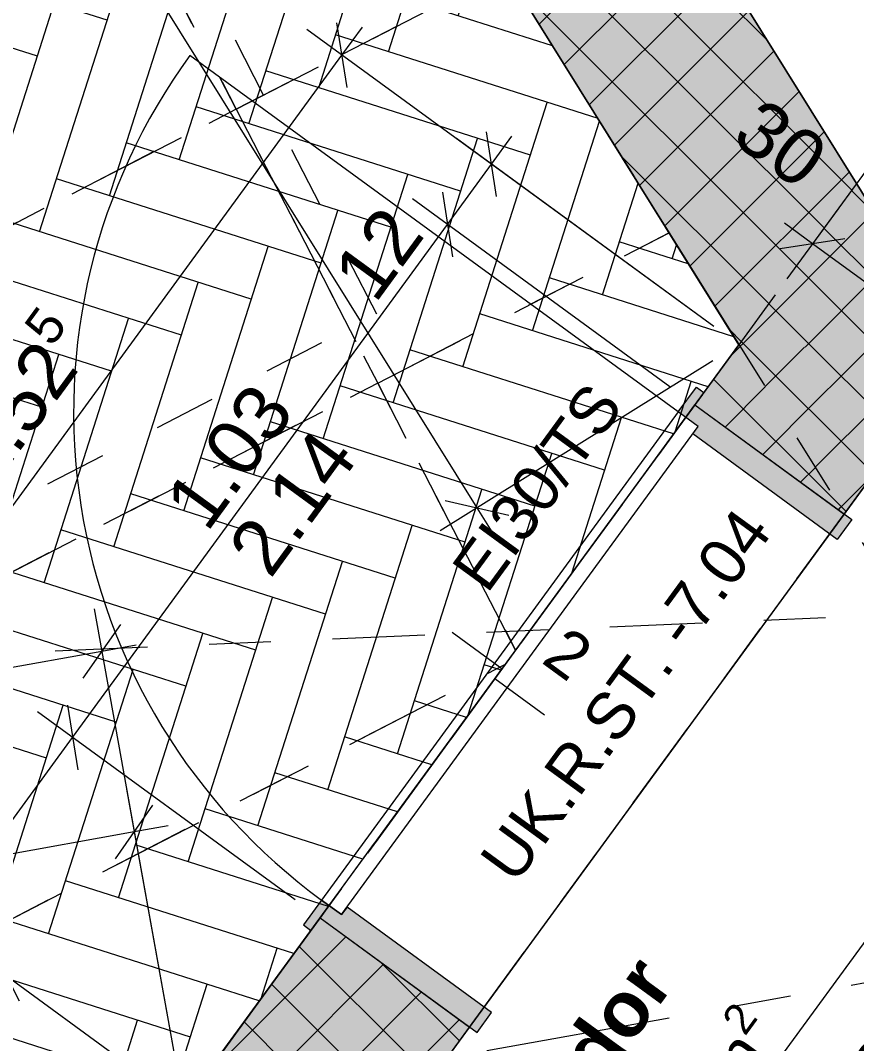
# Model space of a CAD drawing. Header units: metres. Extents: x 2688579.7 to 2688666, y 1281656.9 to 1281721.4.
# Drawn here: x 2688648.419 to 2688649.774, y 1281678.947 to 1281680.606 of the extents above; entities that cross this region are included whole.
import ezdxf

# ---------------------------------------------------------------- set-up
doc = ezdxf.new("R2010")
doc.units = ezdxf.units.M
for name, pattern in [('Strich 2_1mm', [0.15000000000000002, 0.1, -0.05]), ('Strichpunkt 3_1_1mm Achsen', [0.25, 0.15, -0.05, 0, -0.05]), ('Strichpunkt 6_1_1mm', [0.39999999999999997, 0.3, -0.05, 0, -0.05]), ('Strichpunkt 6_2_2mm Schnitt', [0.5, 0.3, -0.1, 0, -0.1])]:
    doc.linetypes.add(name, pattern=pattern)
for name, color, linetype in [('00 11 Geometer', 7, 'Continuous'), ('00 14 Achsen', 7, 'Continuous'), ('00 73 Schnittlinien', 7, 'Continuous'), ('00 80 Plangrafik', 7, 'Continuous'), ('01 13 IW tragend', 7, 'Continuous'), ('02 12 Unterzüge_Deckenabsätze', 7, 'Continuous'), ('02 26 Bodenbelag im Grundriss sichtbar', 7, 'Continuous'), ('07 12 Bemassung innen', 7, 'Continuous'), ('08 11 Beschriftung allgemein', 7, 'Continuous'), ('09 11 Raumdefinitionen.SIA 416', 7, 'Continuous')]:
    doc.layers.add(name, color=color, linetype=linetype)
doc.styles.add('ERSTELLTER_STIL_1', font='arial.ttf')
doc.styles.add('ERSTELLTER_STIL_3', font='')
doc.styles.get('ERSTELLTER_STIL_3').set_extended_font_data('Arial', bold=True)
doc.dimstyles.new('ERSTELLTER_STIL__2', dxfattribs={"dimtxt": 0.08999999761581422, "dimasz": 0.07125000000000001, "dimexe": 0.18, "dimexo": 0.05, "dimgap": 0.09, "dimtad": 1, "dimzin": 0, "dimdsep": 46, "dimtxsty": 'ERSTELLTER_STIL_1', "dimblk": 'ARROWHEAD_6', "dimblk1": 'ARROWHEAD_6', "dimblk2": 'ARROWHEAD_6', "dimcen": 0.09, "dimclrd": 7, "dimclre": 7, "dimclrt": 7, "dimazin": 0, "dimtfac": 1, "dimtdec": 4, "dimtmove": 0, "dimatfit": 3, "dimfxl": 1, "dimtolj": 1, "dimtzin": 0, "dimarcsym": 0})
doc.dimstyles.new('ERSTELLTER_STIL__4', dxfattribs={"dimtxt": 0.08999999761581422, "dimasz": 0.07125000000000001, "dimexe": 0.18, "dimexo": 0.05, "dimgap": 0.09, "dimtad": 1, "dimzin": 0, "dimdsep": 46, "dimtxsty": 'ERSTELLTER_STIL_1', "dimblk": 'ARROWHEAD_6', "dimblk1": 'ARROWHEAD_6', "dimblk2": 'ARROWHEAD_6', "dimcen": 0.09, "dimclrd": 7, "dimclre": 7, "dimclrt": 7, "dimazin": 0, "dimtfac": 1, "dimtdec": 4, "dimtmove": 2, "dimatfit": 3, "dimfxl": 1, "dimtolj": 1, "dimtzin": 0, "dimarcsym": 0})
pattern_1 = [(44.99999999999999, (-190.4483196355036, -7.138988810048026), (-0.05303300858899104, 0.05303300858899108), []), (135.0000000000002, (-190.4483196355036, -7.138988810048026), (0.0530330085889909, 0.05303300858899123), [])]

# ---------------------------------------------------------------- blocks, each defined once
blk = doc.blocks.new('*D48')
at = {"layer": '07 12 Bemassung innen', "color": 7, "linetype": 'Continuous', "lineweight": 5, "transparency": 16777216}
for p, q in [((256.1806996817513, 30.5209161587717), (256.2639438022479, 30.05802924100752)), ((256.2485067012415, 30.46166990771648), (256.1931448150721, 30.45171380105986)), ((256.1931448150721, 30.45171380105986), (255.320338749622, 30.29475111645117)), ((255.3078936163012, 30.36395347416302), (255.3911377391456, 29.90106654334409)), ((255.3203387320236, 30.29475111328633), (254.9955489998293, 30.23634195423419))]:
    blk.add_line(p, q, dxfattribs=at)
at = {"layer": '07 12 Bemassung innen', "color": 7, "linetype": 'Continuous', "lineweight": 18, "transparency": 16777216}
for p, q in [((256.1628742953968, 30.40816847250913), (256.2234153347473, 30.49525912961059)), ((255.2900682123484, 30.2512057847356), (255.3506092516988, 30.33829644183706))]:
    blk.add_line(p, q, dxfattribs=at)
at = {"layer": '07 12 Bemassung innen', "color": 7, "lineweight": 18, "transparency": 16777216, "insert": (255.6644168841538, 30.37341296155966), "char_height": 0.08999999761581422, "attachment_point": 7, "rotation": 10.194918458179393, "style": 'ERSTELLTER_STIL_1'}
blk.add_mtext('\\A1;{\\pql;\\fArial|b0|i0|c0|p38;88\\fArial|b0|i0|c0|p38;\\A1{\\H.66x;\\S5^  ;}}', dxfattribs=at)
blk = doc.blocks.new('ARROWHEAD_6')
at = {"color": 0, "linetype": 'Continuous', "lineweight": 0}
for p, q in [((-0.5, -0.5), (0.5, 0.5)), ((0, 0), (-1, 0))]:
    blk.add_line(p, q, dxfattribs=at)
blk = doc.blocks.new('*D53')
at = {"layer": '07 12 Bemassung innen', "color": 7, "linetype": 'Continuous', "lineweight": 18, "transparency": 16777216}
for p, q in [((256.0853108846986, 30.65754994892953), (256.1016537335173, 30.55275056299389)), ((255.8636597300585, 30.3539961689135), (255.8800025788772, 30.24919678297785))]:
    blk.add_line(p, q, dxfattribs=at)
at = {"layer": '07 12 Bemassung innen', "color": 7, "linetype": 'Continuous', "lineweight": 5, "transparency": 16777216}
for p, q in [((255.8718311544679, 30.30159647594568), (256.093482309108, 30.60515025596172)), ((256.2324129345356, 30.03830419248291), (255.8150457319268, 30.34306047771925)), ((255.838659953049, 30.2561681379128), (255.8718311544679, 30.30159647594568))]:
    blk.add_line(p, q, dxfattribs=at)
at = {"layer": '07 12 Bemassung innen', "color": 7, "lineweight": 18, "transparency": 16777216, "insert": (255.9157991649122, 30.38971844912587), "char_height": 0.08999999761581422, "attachment_point": 7, "rotation": 53.86355082283535, "style": 'ERSTELLTER_STIL_1'}
blk.add_mtext('\\A1;{\\pql;\\fArial|b0|i0|c0|p38;37\\fArial|b0|i0|c0|p38;\\A1{\\H.66x;\\S5^  ;}}', dxfattribs=at)
blk = doc.blocks.new('*D54')
at = {"layer": '07 12 Bemassung innen', "color": 7, "linetype": 'Continuous', "lineweight": 5, "transparency": 16777216}
for p, q in [((256.7008838639777, 31.4369936012749), (256.7722772552353, 31.53476766349268)), ((257.0614656440454, 31.17370131781211), (256.6440984414365, 31.47845760304846)), ((256.093482309108, 30.60515025596171), (256.7008838639777, 31.43699360127489)), ((256.4540640891757, 30.34185797249895), (256.0366968865669, 30.64661425773529)), ((255.8718311544679, 30.30159647594568), (256.093482309108, 30.60515025596172))]:
    blk.add_line(p, q, dxfattribs=at)
at = {"layer": '07 12 Bemassung innen', "color": 7, "linetype": 'Continuous', "lineweight": 18, "transparency": 16777216}
for p, q in [((256.6927124395683, 31.48939329424272), (256.709055288387, 31.38459390830707)), ((256.0853108846986, 30.65754994892953), (256.1016537335173, 30.55275056299389))]:
    blk.add_line(p, q, dxfattribs=at)
at = {"layer": '07 12 Bemassung innen', "color": 7, "lineweight": 18, "transparency": 16777216, "char_height": 0.08999999761581422, "attachment_point": 7, "rotation": 53.86355082283535, "style": 'ERSTELLTER_STIL_1'}
for s, insert in [('\\A1;{\\pql;\\fArial|b0|i0|c0|p38;12}', (256.583681308078, 31.30700683253988)), ('\\A1;{\\pql;\\fArial|b0|i0|c0|p38;1.03}', (256.3120423151232, 30.93499413878656)), ('\\A1;{\\pql;\\fArial|b0|i0|c0|p38;2.14}', (256.4138017963604, 30.86069064465577))]:
    blk.add_mtext(s, dxfattribs=dict(at, insert=insert))
blk = doc.blocks.new('*D55')
at = {"layer": '07 12 Bemassung innen', "color": 7, "linetype": 'Continuous', "lineweight": 5, "transparency": 16777216}
for p, q in [((257.132859035303, 31.27147538002991), (256.7154918326942, 31.57623166526625)), ((256.7722772552353, 31.53476766349268), (256.8054484566541, 31.58019600152556)), ((256.7008838639777, 31.4369936012749), (256.7722772552353, 31.53476766349268))]:
    blk.add_line(p, q, dxfattribs=at)
at = {"layer": '07 12 Bemassung innen', "color": 7, "linetype": 'Continuous', "lineweight": 18, "transparency": 16777216}
for p, q in [((256.7804486796446, 31.48236797052485), (256.7641058308259, 31.5871673564605)), ((256.6927124395683, 31.48939329424272), (256.709055288387, 31.38459390830707))]:
    blk.add_line(p, q, dxfattribs=at)
blk = doc.blocks.new('*D56')
at = {"layer": '07 12 Bemassung innen', "color": 7, "linetype": 'Continuous', "lineweight": 5, "transparency": 16777216}
for p, q in [((255.6913439648279, 33.52556316403462), (255.2497508179963, 33.25038942099617)), ((255.3094255677301, 33.28757506204825), (255.2796770548885, 33.33531486183532)), ((256.7488860055348, 30.97755864314529), (255.3094255677301, 33.28757506204825)), ((257.1308044026326, 31.21554674513168), (256.689211255801, 30.94037300209321)), ((256.7786345183765, 30.92981884335823), (256.7488860055348, 30.97755864314529))]:
    blk.add_line(p, q, dxfattribs=at)
at = {"layer": '07 12 Bemassung innen', "color": 7, "linetype": 'Continuous', "lineweight": 18, "transparency": 16777216}
for p, q in [((255.3610844428159, 33.27558087075132), (255.2577666926443, 33.29956925334519)), ((256.697227130449, 30.98955283444223), (256.8005448806206, 30.96556445184836))]:
    blk.add_line(p, q, dxfattribs=at)
at = {"layer": '07 12 Bemassung innen', "color": 7, "lineweight": 18, "transparency": 16777216, "insert": (255.9811138814833, 32.24369882719459), "char_height": 0.08999999761581422, "attachment_point": 7, "rotation": 301.9286273685597, "style": 'ERSTELLTER_STIL_1'}
blk.add_mtext('\\A1;{\\pql;\\fArial|b0|i0|c0|p38;2.72}', dxfattribs=at)
blk = doc.blocks.new('*D63')
at = {"layer": '07 12 Bemassung innen', "color": 7, "linetype": 'Continuous', "lineweight": 5, "transparency": 16777216}
for p, q in [((257.3341793917924, 31.46239849817467), (257.2512513882452, 31.34882765309247)), ((257.2927153900188, 31.40561307563357), (257.2472870519859, 31.43878427705242)), ((257.5349998595275, 31.22870000139966), (257.2927153900188, 31.40561307563357)), ((257.5764638613011, 31.28548542394076), (257.4935358577539, 31.17191457885856)), ((260.0632174093262, 29.38262732503716), (257.5349998595275, 31.22870000139966))]:
    blk.add_line(p, q, dxfattribs=at)
at = {"layer": '07 12 Bemassung innen', "color": 7, "linetype": 'Continuous', "lineweight": 18, "transparency": 16777216}
for p, q in [((257.3451150829866, 31.41378450004292), (257.2403156970509, 31.39744165122422)), ((257.4826001665596, 31.22052857699031), (257.5873995524954, 31.236871425809))]:
    blk.add_line(p, q, dxfattribs=at)
at = {"layer": '07 12 Bemassung innen', "color": 7, "lineweight": 18, "transparency": 16777216, "insert": (257.1578710854018, 31.57217645833652), "char_height": 0.08999999761581422, "attachment_point": 7, "rotation": 323.8635508228348, "style": 'ERSTELLTER_STIL_1'}
blk.add_mtext('\\A1;{\\pql;\\fArial|b0|i0|c0|p38;30}', dxfattribs=at)
blk = doc.blocks.new('*D401')
at = {"layer": '07 12 Bemassung innen', "color": 7, "linetype": 'Continuous', "lineweight": 18, "transparency": 16777216}
for p, q in [((256.5381642209198, 31.65928105603154), (256.5218213723227, 31.76408044200175)), ((255.6213752569831, 30.53090923997341), (255.6377181055802, 30.42610985400321))]:
    blk.add_line(p, q, dxfattribs=at)
at = {"layer": '07 12 Bemassung innen', "color": 7, "linetype": 'Continuous', "lineweight": 5, "transparency": 16777216}
for p, q in [((256.5299927966212, 31.71168074901664), (256.5631639981361, 31.75710908697938)), ((257.1328590453154, 31.2714753900096), (256.4732073741678, 31.75314475091029)), ((255.6295466812816, 30.47850954698831), (256.5299927966212, 31.71168074901664)), ((256.2324129299758, 30.03830418798126), (255.5727612588282, 30.51997354888196)), ((255.5963754797667, 30.43308120902557), (255.6295466812816, 30.47850954698831))]:
    blk.add_line(p, q, dxfattribs=at)
at = {"layer": '07 12 Bemassung innen', "color": 7, "lineweight": 18, "transparency": 16777216, "insert": (255.9825342722259, 30.98994200383217), "char_height": 0.08999999761581422, "attachment_point": 7, "rotation": 53.86355070167401, "style": 'ERSTELLTER_STIL_1'}
blk.add_mtext('\\A1;{\\pql;\\fArial|b0|i0|c0|p38;1.52\\fArial|b0|i0|c0|p38;\\A1{\\H.66x;\\S5^  ;}}', dxfattribs=at)
blk = doc.blocks.new('*D402')
at = {"layer": '07 12 Bemassung innen', "color": 7, "linetype": 'Continuous', "lineweight": 5, "transparency": 16777216}
for p, q in [((256.1286106038019, 30.81372598363835), (256.2639775012599, 30.05803528942123)), ((256.1410083478871, 30.74451512034472), (249.9231692686776, 29.63071341352643)), ((256.196377038522, 30.75443331561286), (256.1410083478871, 30.74451512034472)), ((249.9107715245924, 29.69992427682005), (250.0461384220504, 28.94423358260294)), ((249.9231692686776, 29.63071341352643), (249.8678005780426, 29.62079521825829))]:
    blk.add_line(p, q, dxfattribs=at)
at = {"layer": '07 12 Bemassung innen', "color": 7, "linetype": 'Continuous', "lineweight": 18, "transparency": 16777216}
for p, q in [((256.1107080176426, 30.7009905297427), (256.1713086781315, 30.78803971094674)), ((249.9534695989221, 29.67423800412845), (249.8928689384331, 29.5871888229244))]:
    blk.add_line(p, q, dxfattribs=at)
at = {"layer": '07 12 Bemassung innen', "color": 7, "lineweight": 18, "transparency": 16777216, "insert": (253.7170441002203, 30.32761001370202), "char_height": 0.08999999761581422, "attachment_point": 7, "rotation": 10.155685167191674, "style": 'ERSTELLTER_STIL_1'}
blk.add_mtext('\\A1;{\\pql;\\fArial|b0|i0|c0|p38;6.31\\fArial|b0|i0|c0|p38;\\A1{\\H.66x;\\S5^  ;}}', dxfattribs=at)
blk = doc.blocks.new('A$C08e27e3d')
at = {"layer": '00 80 Plangrafik', "linetype": 'Continuous', "lineweight": 0, "true_color": 0x371c00}
for points in [[(65.30350782224889, 26.47859682823881), (65.16564643629124, 26.40745192087352), (65.18857618624, 26.36301968194935), (65.28545971582517, 26.4130174517347), (66.72492015466759, 24.10300106750385), (66.65352674747567, 24.00522699629174), (66.69390750310907, 23.97574148301945), (66.75342688519186, 24.05725401349819), (66.78521346927874, 24.10078613385176), (65.33003759362416, 26.43602238938425)], [(64.9516679572028, 22.71286717256733), (64.96051783123764, 22.66365661275798), (65.78177152752522, 22.81134829475279), (65.85304094995831, 22.82416516354927), (66.08650594350831, 23.14389814412467), (66.04612519609145, 23.17338364748754), (65.82447403932798, 22.86982986547552)]]:
    blk.add_hatch(color=28, dxfattribs=at).paths.add_polyline_path(points)
at = {"layer": '01 13 IW tragend', "linetype": 'Continuous', "lineweight": 0, "true_color": 0xffffff}
for points in [[(65.55292708721731, 26.5510465781986), (65.28545970691283, 26.41301745984443), (66.72492016177671, 24.10300105760957), (66.91563963261052, 24.36419358123089)], [(66.91563964689783, 24.36419358424525), (66.72492014471754, 24.10300105825903), (67.08668022402395, 24.08971119135159)], [(66.65352675986276, 24.00522698899723), (66.89581123025789, 23.82831392495013), (66.89596071657877, 23.82851866700142), (66.7249201404162, 24.10300105760957)], [(66.7249201447176, 24.10300105718631), (66.89596072184366, 23.82851866429273), (67.0866802240239, 24.08971119027887)], [(66.90792544644404, 23.81946826744618), (66.65352675345991, 24.00522699539177), (66.66826950964605, 24.02541736785083), (66.65615528617064, 24.03426302156252), (66.62666977379831, 23.99388227664441), (66.65897436973279, 23.97029386674655), (66.65012871602113, 23.95817964327112), (66.88433703654619, 23.78716367151168)], [(66.3005238915743, 22.98762492213298), (66.32411230147216, 23.01992951806747), (66.0899039809471, 23.19094548982691), (66.08105832723538, 23.17883126635147), (66.0487537313009, 23.20241967624933), (66.01926821892857, 23.16203893133121), (66.03138244240404, 23.15319327761951), (66.04612519859018, 23.17338365007857)], [(65.82447404395015, 22.86982987006256), (66.25209049730364, 22.94673105435496), (66.28840966442357, 22.99647058333125), (66.04612519402843, 23.17338364737835)]]:
    blk.add_hatch(color=7, dxfattribs=at).paths.add_polyline_path(points)
at = {"layer": '01 13 IW tragend', "linetype": 'Continuous', "lineweight": 5, "true_color": 0x4e4e4e}
h = blk.add_hatch(dxfattribs=at)
h.set_pattern_fill('BETON_0001', color=251, style=0, pattern_type=2)
h.set_pattern_definition(pattern_1)
h.paths.add_polyline_path([(65.55292708721731, 26.5510465781986), (65.28545970691283, 26.41301745984443), (66.72492016177671, 24.10300105760957), (66.91563963261052, 24.36419358123089)])
h = blk.add_hatch(dxfattribs=at)
h.set_pattern_fill('BETON_0001', color=251, style=0, pattern_type=2)
h.set_pattern_definition(pattern_1)
h.paths.add_polyline_path([(66.91563964689783, 24.36419358424525), (66.72492014471754, 24.10300105825903), (67.08668022402395, 24.08971119135159)])
h = blk.add_hatch(dxfattribs=at)
h.set_pattern_fill('BETON_0001', color=251, style=0, pattern_type=2)
h.set_pattern_definition(pattern_1)
h.paths.add_polyline_path([(66.65352675986276, 24.00522698899723), (66.89581123025789, 23.82831392495013), (66.89596071657877, 23.82851866700142), (66.7249201404162, 24.10300105760957)])
h = blk.add_hatch(dxfattribs=at)
h.set_pattern_fill('BETON_0001', color=251, style=0, pattern_type=2)
h.set_pattern_definition(pattern_1)
h.paths.add_polyline_path([(66.7249201447176, 24.10300105718631), (66.89596072184366, 23.82851866429273), (67.0866802240239, 24.08971119027887)])
h = blk.add_hatch(dxfattribs=at)
h.set_pattern_fill('BETON_0001', color=251, style=0, pattern_type=2)
h.set_pattern_definition(pattern_1)
h.paths.add_polyline_path([(65.82447404395015, 22.86982987006256), (66.25209049730364, 22.94673105435496), (66.28840966442357, 22.99647058333125), (66.04612519402843, 23.17338364737835)])
at = {"layer": '02 26 Bodenbelag im Grundriss sichtbar', "linetype": 'Continuous', "lineweight": 13, "true_color": 0xdfdfdf}
h = blk.add_hatch(dxfattribs=at)
h.set_pattern_fill('PARKETT_1_GROSS_0001', color=254, style=0, pattern_type=2)
h.set_pattern_definition([(72.29640207414297, (62.77146495760752, 25.11564667348232), (-0.6859025189430192, 0.2189468759942033), [0.4499999999999999, -0.27]), (72.29640207414297, (62.65835878324037, 25.05727721811373), (-0.6859025189430192, 0.2189468759942033), [0.4499999999999999, -0.27]), (72.29640207414297, (62.54525260887323, 24.99890776274512), (-0.6859025189430192, 0.2189468759942033), [0.4499999999999999, -0.27]), (72.29640207414297, (62.43214643450605, 24.94053830737652), (-0.6859025189430192, 0.2189468759942033), [0.4499999999999999, -0.27]), (72.29640207414297, (62.31904026013891, 24.88216885200791), (-0.6859025189430192, 0.2189468759942033), [0.4499999999999999, -0.27]), (72.29640207414297, (62.20593408577176, 24.82379939663931), (-0.6859025189430192, 0.2189468759942033), [0.4499999999999999, -0.27]), (72.29640207414297, (62.09282791140461, 24.76542994127071), (-0.6859025189430192, 0.2189468759942033), [0.4499999999999999, -0.27]), (72.29640207414297, (61.97972173703744, 24.70706048590211), (-0.6859025189430192, 0.2189468759942033), [0.4499999999999999, -0.27]), (162.2964020741432, (62.88093839560463, 25.45859793295384), (0.218946875994201, 0.68590251894302), [0.45, -0.27]), (162.2964020741432, (62.76783222123746, 25.40022847758523), (0.218946875994201, 0.68590251894302), [0.45, -0.27]), (162.2964020741432, (62.65472604687031, 25.34185902221663), (0.218946875994201, 0.68590251894302), [0.45, -0.27]), (162.2964020741432, (62.54161987250316, 25.28348956684803), (0.218946875994201, 0.68590251894302), [0.45, -0.27]), (162.2964020741432, (62.42851369813602, 25.22512011147943), (0.218946875994201, 0.68590251894302), [0.45, -0.27]), (162.2964020741432, (62.31540752376887, 25.16675065611082), (0.218946875994201, 0.68590251894302), [0.45, -0.27]), (162.2964020741432, (62.20230134940169, 25.10838120074222), (0.218946875994201, 0.68590251894302), [0.45, -0.27]), (162.2964020741432, (62.08919517503455, 25.05001174537362), (0.218946875994201, 0.68590251894302), [0.45, -0.27])])
h.paths.add_polyline_path([(59.82116420653045, 23.59311552683559), (59.32253783326939, 23.33579458639833), (59.60740283479836, 21.7517713826041), (59.68121641811291, 21.76504583091623), (60.69495401660774, 21.9473531886772), (65.82447400172794, 22.86982983745972), (66.72492014471754, 24.10300098042109), (65.285459746649, 26.41301740041654), (64.32658966194316, 25.91818339576063), (63.23355536879339, 25.35411254954186), (62.318032517213, 24.88164834638953), (61.21633548393334, 24.31310698136101), (60.90530698864526, 24.15259771844935)])
at = {"layer": '00 11 Geometer', "color": 250, "linetype": 'Continuous', "lineweight": 13, "true_color": 0x3f3f3f}
blk.add_open_spline([(61.10243485247656, 48.48420281692729), (56.77352997377159, 47.34081434957805), (52.4635852428363, 46.16539965738131), (48.13468036413133, 45.02201119003207), (44.67800041448561, 44.10900244983433), (41.2023603170702, 43.22801993448409), (37.74568036742448, 42.31501119428635), (37.74568036742448, 42.31501119428635), (36.51101375635653, 46.29834470393457), (35.89368042427986, 48.29001137435757), (35.89368042427986, 48.29001137435757), (32.77968142585769, 46.72534450430744), (31.22268144538566, 45.94301117149502), (31.22268144538566, 45.94301117149502), (21.44268032567516, 43.82167784365215), (16.55268032368213, 42.76101117565617), (16.55268032368213, 42.76101117565617), (7.358013710788782, 41.1450112190409), (2.760680377799417, 40.33701121977851), (2.760680377799417, 40.33701121977851), (2.852681969608511, 38.82034512477316), (2.898681985064741, 38.06201179612749), (2.898681985064741, 38.06201179612749), (4.857346937842067, 28.42001115491934), (5.836680270116176, 23.59901115422458), (5.836680270116176, 23.59901115422458), (7.250013421140011, 21.69701122663304), (7.95668008768871, 20.74601122418739), (7.95668008768871, 20.74601122418739), (10.0486806438671, 18.48401050067827), (11.09468064675048, 17.35301049550385), (11.09468064675048, 17.35301049550385), (13.36067895529732, 15.25367757499539), (14.49367895102068, 14.20401090647415), (14.49367895102068, 14.20401090647415), (16.14301102872878, 13.00001188282244), (16.96767767410665, 12.39801188566111), (16.96767767410665, 12.39801188566111), (20.31968006337001, 9.776678227431553), (21.99568005822539, 8.466011565954837), (21.99568005822539, 8.466011565954837), (24.63768051177203, 6.944010933473187), (25.95868050524905, 6.183010929807502), (25.95868050524905, 6.183010929807502), (28.60930300305984, 5.333717593874063), (29.84025381909623, 4.957434972593042), (31.07120463935598, 4.581152350021007), (32.39626387633277, 4.285094314451996), (33.81543054463282, 4.069260977519157), (35.23459722133293, 3.853427639308798), (36.52668118368777, 3.744678008936125), (37.69168119490087, 3.743011342904943), (38.85668119028151, 3.741344676896411), (39.77044249357601, 3.744428238438006), (40.43296699630037, 3.752262269690114), (41.09549149855911, 3.760096300936716), (41.95790802579259, 3.796513086969954), (43.020216845292, 3.861512388413253), (44.08252568015769, 3.926511690796765), (45.41718103768528, 4.05617725272498), (47.02418104823619, 4.250510583476576), (49.43468106569662, 4.542010579801577), (51.84518209969565, 4.833511419904831), (54.25568211622476, 5.125011425543057), (54.25568211622476, 5.125011425543057), (66.34501369887903, 7.421677856550964), (72.38968036588221, 8.570011189750808), (72.38968036588221, 8.570011189750808), (76.09901367299199, 9.525344516228365), (77.9536803381884, 10.00301118226111), (77.9536803381884, 10.00301118226111), (81.43301373099848, 12.11901121547766), (83.17268039923101, 13.17701121706836), (83.17268039923101, 13.17701121706836), (79.77201372868126, 18.68234452860381), (78.0716803985083, 21.43501119579509), (77.2604064339207, 22.74838120428235), (76.44901363862618, 24.06167781058088), (75.63768030315578, 25.37501114358515), (75.63768030315578, 25.37501114358515), (73.88301371953781, 28.15701115348356), (73.00568038815572, 29.54801115215145), (71.2765175777854, 32.28957514030248), (69.54768033869505, 35.03134452163562), (67.81868033468663, 37.77301118833334), (67.81868033468663, 37.77301118833334), (61.10243485247656, 48.48420281692729), (61.10243485247656, 48.48420281692729)], degree=3, knots=[0, 0, 0, 0, 1, 1, 1, 2, 2, 2, 3, 3, 3, 4, 4, 4, 5, 5, 5, 6, 6, 6, 7, 7, 7, 8, 8, 8, 9, 9, 9, 10, 10, 10, 11, 11, 11, 12, 12, 12, 13, 13, 13, 14, 14, 14, 15, 15, 15, 16, 16, 16, 17, 17, 17, 18, 18, 18, 19, 19, 19, 20, 20, 20, 21, 21, 21, 22, 22, 22, 23, 23, 23, 24, 24, 24, 25, 25, 25, 26, 26, 26, 27, 27, 27, 28, 28, 28, 29, 29, 29, 29], dxfattribs=at)
at = {"layer": '00 14 Achsen', "color": 7, "linetype": 'Strichpunkt 6_1_1mm', "lineweight": 13}
for p, q in [((65.0210278451838, 26.83737092394127), (66.9893507547277, 23.67864691921379)), ((67.01977465319158, 24.50680814428003), (65.52961830497796, 22.46602205837068)), ((66.31657908354089, 22.95832823338845), (67.3007903932205, 23.13532568506162))]:
    blk.add_line(p, q, dxfattribs=at)
at = {"layer": '00 73 Schnittlinien', "color": 7, "linetype": 'Strichpunkt 6_2_2mm Schnitt', "lineweight": 13}
blk.add_line((52.59764447689599, 48.42129611470568), (70.87359250587474, 12.63068130575427), dxfattribs=at)
at = {"layer": '00 80 Plangrafik', "color": 253, "linetype": 'Strich 2_1mm', "lineweight": 13, "true_color": 0x9f9f9f, "flags": 128}
blk.add_lwpolyline([(64.00538728253775, 23.05168569844345), (66.13813741003594, 24.1523113812514), (65.0375117272281, 26.2850615087496), (62.9047615997298, 25.18443582594164)], close=True, dxfattribs=at)
at = {"layer": '00 80 Plangrafik', "color": 32, "linetype": 'Strichpunkt 3_1_1mm Achsen', "lineweight": 13, "true_color": 0xdf7100, "flags": 128}
for points in [[(65.68096587570551, 24.92916015444334), (66.08135351698667, 25.13578351658792), (66.34665132185734, 24.71003907831448), (65.91026251529308, 24.48483701631761)], [(63.45935018507714, 23.78267695650549), (65.68096587570551, 24.92916015444334), (65.91026251529308, 24.48483701631767), (63.68864682466474, 23.33835381837975)], [(65.91026251529308, 24.48483701631761), (66.34665132185734, 24.71003907831447), (66.61194912672806, 24.28429464004102), (66.13955915488066, 24.04051387819187)], [(63.68864682466474, 23.33835381837975), (65.91026251529308, 24.48483701631761), (66.13955915488066, 24.04051387819193), (63.91794346425235, 22.89403068025402)], [(66.13955915488066, 24.04051387819187), (66.61194912672806, 24.28429464004103), (66.72492015466759, 24.10300106750387), (66.36305761151402, 23.60742625948021)], [(63.91794346425235, 22.89403068025402), (66.13955915488066, 24.04051387819187), (66.36305763018788, 23.60742622329459), (66.3463869143132, 23.58459548815882), (64.49966813612835, 22.63158095038941), (64.09128348965038, 22.55813834364512)], [(66.34638691431309, 23.5845954881587), (65.82447403932804, 22.86982986547552), (64.49966813612838, 22.63158095038941)]]:
    blk.add_lwpolyline(points, close=True, dxfattribs=at)
at = {"layer": '00 80 Plangrafik', "color": 7, "linetype": 'Continuous', "lineweight": 13}
blk.add_lwpolyline([(66.40994760720088, 23.50206777654805), (66.32918611736454, 23.56103880129248), (66.34098032231344, 23.57719109925981), (66.26021883247716, 23.6361621240043)], dxfattribs=at)
at = {"layer": '01 13 IW tragend', "color": 7, "linetype": 'Continuous', "lineweight": 5}
for p, q in [((66.62666977379831, 23.99388227664441), (65.8352071734032, 24.57179831914181)), ((66.62666977379831, 23.99388227664441), (66.65615528617064, 24.03426302156252)), ((66.66826950964605, 24.02541736785083), (66.65352675345991, 24.00522699539177)), ((66.65615528617064, 24.03426302156252), (66.66826950964605, 24.02541736785083)), ((66.62666977379831, 23.99388227664441), (66.0487537313009, 23.20241967624933)), ((66.65897436973279, 23.97029386674655), (66.62666977379831, 23.99388227664441)), ((66.65897436973279, 23.97029386674655), (66.62666977379831, 23.99388227664441)), ((66.65352675345991, 24.00522699539177), (66.90792544644404, 23.81946826744618)), ((66.08105832723538, 23.17883126635147), (66.65897436973279, 23.97029386674655)), ((66.65012871602113, 23.95817964327112), (66.65897436973279, 23.97029386674655)), ((66.88433703654619, 23.78716367151168), (66.65012871602113, 23.95817964327112)), ((66.90792544644404, 23.81946826744618), (66.88433703654619, 23.78716367151168)), ((66.0487537313009, 23.20241967624933), (66.01926821892857, 23.16203893133121)), ((66.08105832723538, 23.17883126635147), (66.0487537313009, 23.20241967624933)), ((66.0487537313009, 23.20241967624933), (66.08105832723538, 23.17883126635147)), ((66.0899039809471, 23.19094548982691), (66.08105832723538, 23.17883126635147)), ((66.32411230147216, 23.01992951806747), (66.0899039809471, 23.19094548982691)), ((66.01926821892857, 23.16203893133121), (66.03138244240404, 23.15319327761951)), ((66.03138244240404, 23.15319327761951), (66.04612519859018, 23.17338365007857)), ((66.04612519859018, 23.17338365007857), (66.3005238915743, 22.98762492213298)), ((66.3005238915743, 22.98762492213298), (66.32411230147216, 23.01992951806747))]:
    blk.add_line(p, q, dxfattribs=at)
at = {"layer": '01 13 IW tragend', "color": 7, "linetype": 'Strichpunkt 3_1_1mm Achsen', "lineweight": 5}
for p, q in [((66.04612519859018, 23.17338365007857), (66.65352675345991, 24.00522699539177)), ((66.2884096680989, 22.99647057584468), (66.89581122296858, 23.82831392115787))]:
    blk.add_line(p, q, dxfattribs=at)
at = {"layer": '01 13 IW tragend', "color": 7, "linetype": 'Continuous', "lineweight": 18}
for p, q in [((66.65352675345997, 24.00522699539177), (66.89581122296863, 23.82831392115787)), ((66.65352675345991, 24.00522699539177), (66.89581122296858, 23.82831392115787)), ((66.65352675345991, 24.00522699539177), (66.89581122296858, 23.82831392115787)), ((66.04612519859023, 23.17338365007857), (66.28840966809895, 22.99647057584468)), ((66.04612519859018, 23.17338365007857), (66.2884096680989, 22.99647057584468)), ((66.04612519859018, 23.17338365007857), (66.2884096680989, 22.99647057584468))]:
    blk.add_line(p, q, dxfattribs=at)
at = {"layer": '01 13 IW tragend', "color": 7, "linetype": 'Continuous', "lineweight": 18, "flags": 128}
for points in [[(66.91563964490922, 24.36419358466844), (65.55292709372469, 26.5510465781986)], [(65.28545970691283, 26.41301747651254), (66.72492014471754, 24.10300105760957)], [(66.7249201447176, 24.10300105760955), (66.65352675264114, 24.00522699427038)], [(66.89581122269323, 23.82831392078062), (67.0866802240239, 24.08971119135159)], [(66.04612519571782, 23.17338364614479), (65.82447404395015, 22.86982987006256)], [(66.25209050049102, 22.94673106227291), (66.28840967030885, 22.99647057887114)]]:
    blk.add_lwpolyline(points, dxfattribs=at)
at = {"layer": '01 13 IW tragend', "color": 7, "linetype": 'Continuous', "lineweight": 5}
blk.add_arc((66.62666977379826, 23.99388227664442), 0.9800000000000126, 143.8635508228345, 233.8635508228383, dxfattribs=at)
at = {"layer": '02 12 Unterzüge_Deckenabsätze', "color": 7, "linetype": 'Strichpunkt 3_1_1mm Achsen', "lineweight": 5}
blk.add_line((59.32253485264047, 23.33579370840014), (70.77206101983603, 23.82838673869359), dxfattribs=at)
at = {"layer": '02 26 Bodenbelag im Grundriss sichtbar', "color": 231, "linetype": 'Strich 2_1mm', "lineweight": 13, "true_color": 0xff66b3}
blk.add_line((66.65352674747567, 24.00522699629174), (66.04612519609145, 23.17338364748754), dxfattribs=at)
at = {"layer": '02 26 Bodenbelag im Grundriss sichtbar', "color": 7, "linetype": 'Continuous', "lineweight": 5, "flags": 128}
blk.add_lwpolyline([(59.82116420653045, 23.59311552683559), (59.32253783326939, 23.33579458639833), (59.60740283479836, 21.7517713826041), (59.68121641811291, 21.76504583091623), (60.69495401660774, 21.9473531886772), (65.82447400172794, 22.86982983745972), (66.72492014471754, 24.10300098042109), (65.285459746649, 26.41301740041654), (64.32658966194316, 25.91818339576063), (63.23355536879339, 25.35411254954186), (62.318032517213, 24.88164834638953), (61.21633548393334, 24.31310698136101), (60.90530698864526, 24.15259771844935)], close=True, dxfattribs=at)
at = {"layer": '09 11 Raumdefinitionen.SIA 416', "color": 7, "linetype": 'Continuous', "lineweight": 5}
blk.add_line((66.49317300304125, 22.53772532531891), (67.16829380854892, 23.46229229216765), dxfattribs=at)
at = {"layer": '09 11 Raumdefinitionen.SIA 416', "color": 7, "linetype": 'Continuous', "lineweight": 5, "flags": 128}
blk.add_lwpolyline([(66.18965569890912, 25.52923764637103), (68.85722422369707, 26.90583338718086), (70.77206101983603, 23.82838673869359), (68.1520803766735, 20.2402934511035), (65.15787141487849, 19.70182425830888), (64.67997743379539, 22.35919487018556), (65.9958753931063, 22.59584155542534), (67.0866802240239, 24.08971119135163)], close=True, dxfattribs=at)
at = {"layer": '09 11 Raumdefinitionen.SIA 416', "color": 41, "linetype": 'Continuous', "lineweight": 0, "true_color": 0xffd6a8, "flags": 128}
blk.add_lwpolyline([(68.85722422369707, 26.90583338718085), (66.18965569890912, 25.52923764637103), (67.08668022402384, 24.08971119135162), (66.96889723608103, 23.928406048278), (68.09977995511525, 23.10264969355774), (69.78638768859588, 25.41252022507978)], close=True, dxfattribs=at)
at = {"layer": '09 11 Raumdefinitionen.SIA 416', "color": 51, "linetype": 'Continuous', "lineweight": 0, "true_color": 0xffffa8, "flags": 128}
for points in [[(65.28545916798188, 26.41301708989243), (59.32253485481016, 23.33579371312556), (59.60740057224612, 21.75177078608461), (65.82447355295744, 22.86982964029967), (66.72491952796412, 24.10300064375373)], [(66.9394117237087, 23.88802530335991), (66.05484635162549, 22.67660295456501), (67.18573992047965, 21.85083867744251), (68.07029479273706, 23.06226869307828)]]:
    blk.add_lwpolyline(points, close=True, dxfattribs=at)
at = {"layer": '01 13 IW tragend', "color": 7, "lineweight": 5, "insert": (66.31749986717773, 23.69668327951042), "char_height": 0.075, "attachment_point": 7, "rotation": 53.86355082283478, "style": 'ERSTELLTER_STIL_1'}
blk.add_mtext('\\A1;{\\pql;\\fArial|b0|i0|c0|p38;EI30/TS}', dxfattribs=at)
at = {"layer": '08 11 Beschriftung allgemein', "color": 7, "linetype": 'Continuous', "lineweight": 5, "char_height": 0.07500000000000001, "style": 'ERSTELLTER_STIL_1'}
for s, insert, attachment_point, rotation in [('\\A1;{\\pqr;\\fArial|b0|i0|c0|p38;UK.R.ST. \\fArial|b0|i0|c0|p38;-7.04}', (66.78196817415011, 23.79870449632888), 9, 53.863546336138405), ('\\A1;{\\pql;\\fArial|b0|i0|c0|p38;2}', (66.4027352073681, 23.5887029650383), 7, 323.863550822879)]:
    blk.add_mtext(s, dxfattribs=dict(at, insert=insert, attachment_point=attachment_point, rotation=rotation))
at = {"layer": '09 11 Raumdefinitionen.SIA 416', "color": 7, "lineweight": 5, "rotation": 53.86299999999999}
for s, insert, char_height, attachment_point, style in [('\\A1;{\\pql;\\pt0;\\fArial|b0|i0|c0|p38;B: Zementüberzug gestr.}', (66.75687183791752, 22.34517186386453), 0.07500000000000001, 1, 'ERSTELLTER_STIL_1'), ('\\A1;{\\pql;\\pt0;\\fArial|b0|i0|c0|p38;W: Beton roh/Holzlatten}', (66.87584998326776, 22.25829376394664), 0.07500000000000001, 1, 'ERSTELLTER_STIL_1'), ('\\A1;{\\pql;\\pt0;\\fArial|b1|i0|c0|p38;Korridor}', (66.25279388465367, 22.71325067918938), 0.09000000000000002, 1, 'ERSTELLTER_STIL_3'), ('\\A1;{\\pql;\\pt0,0.05;\\fArial|b0|i0|c0|p38;2.10\\fArial|b0|i0|c0|p38;\\A1{\\H.66x;\\S^  ;}\\fArial|b0|i0|c0|p38; m\\fArial|b0|i0|c0|p38;\\A1{\\H.66x;\\S2^  ;}}', (66.4945620797073, 22.73539312148754), 0.07500000000000001, 1, 'ERSTELLTER_STIL_1'), ('\\A1;{\\pqc;\\pt0;\\fArial|b1|i0|c0|p38;B.U3.00.07}', (66.79702595114946, 22.7890587945864), 0.09000000000000002, 2, 'ERSTELLTER_STIL_3')]:
    blk.add_mtext(s, dxfattribs=dict(at, insert=insert, char_height=char_height, attachment_point=attachment_point, style=style))
at = {"layer": '07 12 Bemassung innen', "color": 7, "linetype": 'Continuous', "lineweight": 5}
for base, p1, p2, angle, dimstyle, picture, middle, turn in [((64.86110593222654, 26.14858625200024), (66.72492014471754, 24.10300105760957), (65.28545970691283, 26.41301747651254), 121.9286273685599, 'ERSTELLTER_STIL__2', '*D56', (65.63280706226692, 25.02929979732522), 301.9286273685597), ((66.08167316111764, 24.57269193896862), (65.82447403932798, 22.86982986547552), (66.72492015466759, 24.10300106750385), 53.86355070167356, 'ERSTELLTER_STIL__2', '*D401', (65.6372906726445, 24.07093718973484), 53.86355070167401), ((66.84439575451518, 24.26662426558553), (66.5412778085651, 23.34277637338848), (66.29899333905638, 23.51968944762238), 143.8635508228345, 'ERSTELLTER_STIL__4', '*D63', (66.79150044196916, 24.42906914875244), 323.8635508228348), ((66.32395761973169, 24.39577885344466), (66.65352675345991, 24.00522699539177), (66.72492014471754, 24.10300105760957), 53.8635508228348, 'ERSTELLTER_STIL__2', '*D55', (66.13948017211044, 24.24996701456278), 53.86355082283535), ((66.25256422847406, 24.29800479122687), (66.04612519859023, 23.17338365007857), (66.65352675345991, 24.00522699539177), 53.8635508228348, 'ERSTELLTER_STIL__2', '*D54', (65.89631374497696, 23.91694782389253), 53.86355082283535), ((59.47484963317396, 22.4917246034784), (65.82447403932798, 22.86982986547552), (59.60663496011847, 21.75602815865722), 190.1556851671915, 'ERSTELLTER_STIL__4', '*D402', (63.49522929888022, 23.27647863736099), 10.15568516719167), ((65.64516267360437, 23.46616144591368), (65.82447404395015, 22.86982987006256), (66.04612519859023, 23.17338365007857), 53.8635508228348, 'ERSTELLTER_STIL__2', '*D53', (65.54203315549955, 23.43175652273823), 53.86355082283535), ((64.87201909652, 23.1557623032383), (65.82447403932798, 22.86982986547552), (64.95166795862724, 22.71286716464724), 190.1949184581794, 'ERSTELLTER_STIL__2', '*D48', (65.39503280536366, 23.31383007958734), 10.19491845817939)]:
    dim = blk.add_linear_dim(base=base, p1=p1, p2=p2, angle=angle, dimstyle=dimstyle, dxfattribs=at)
    dim.commit()
    dim.dimension.update_dxf_attribs({"geometry": picture, "text_midpoint": middle, "dimtype": 128, "text_rotation": turn, "insert": (-190.4483196355036, -7.138988810048026)})

msp = doc.modelspace()

# ---------------------------------------------------------------- block references
msp.add_blockref('A$C08e27e3d', (2688582.858319622, 1281655.97698879))

doc.saveas('drawing.dxf')
